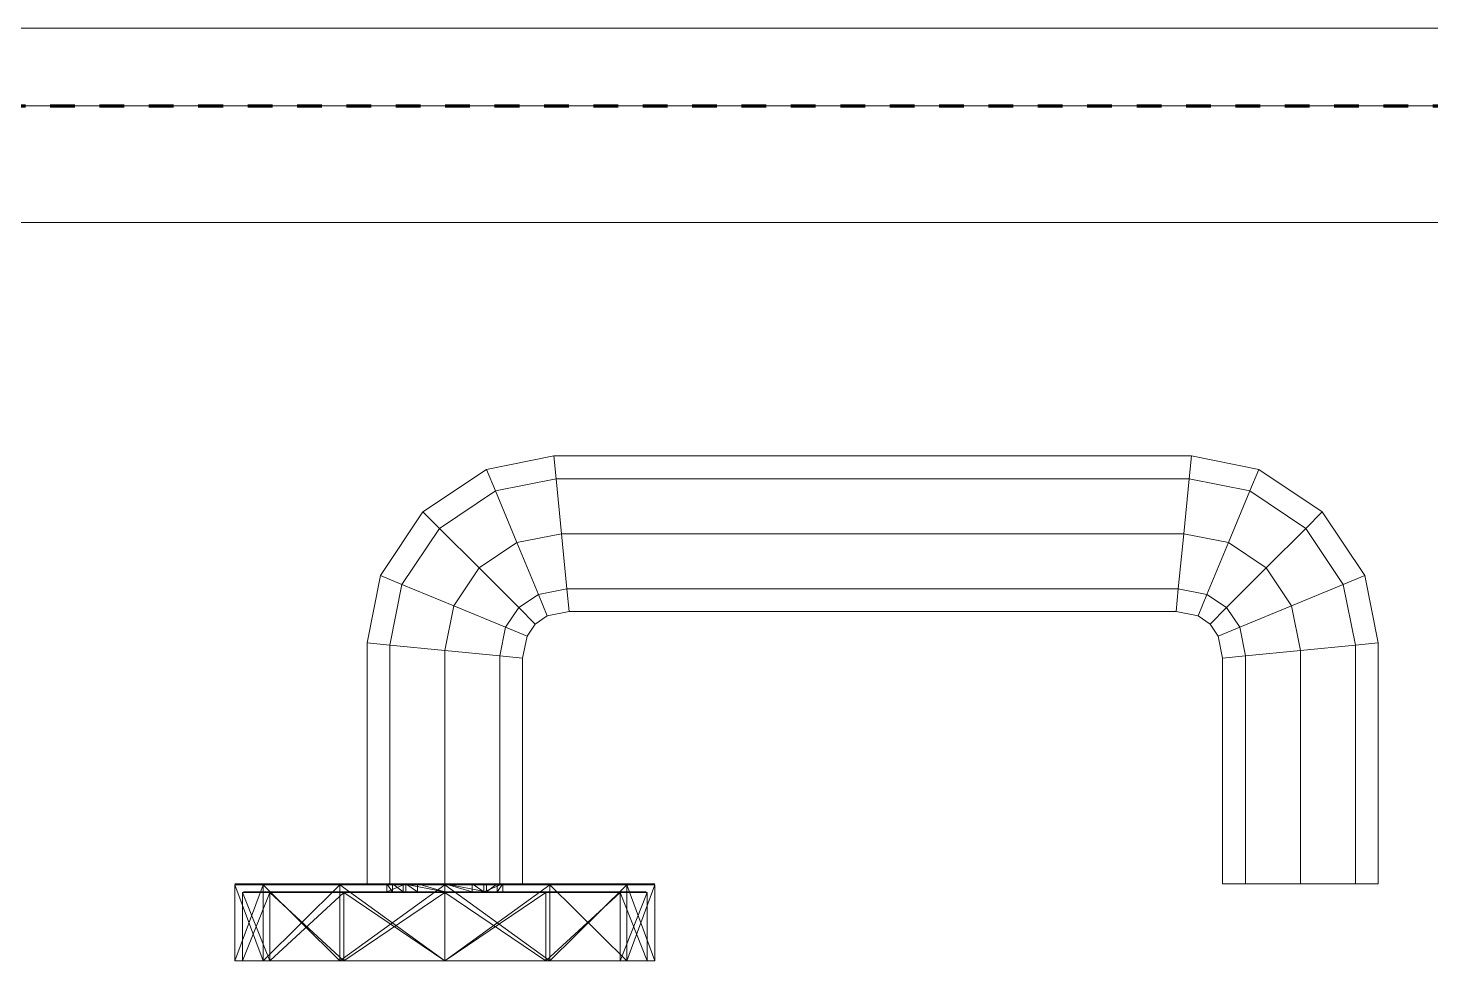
# Model space of a CAD drawing. Header units: millimetres. Extents: x -5300 to 98858, y -5196 to 93886.
# Drawn here: x 37508.4 to 37688.8, y 46375.1 to 46495 of the extents above; entities that cross this region are included whole.
import ezdxf

# ---------------------------------------------------------------- set-up
doc = ezdxf.new("R2010")
doc.units = ezdxf.units.MM
doc.linetypes.add('Штрих', pattern=[6.35, 3.175, -3.175])
doc.linetypes.add('Штрих_2_', pattern=[6.35, 3.175, -3.175])
for name, color, linetype, lineweight, true_color in [('_Разделитель помещений_', 4, 'Штрих', 70, 0x00ffff), ('Двери', 7, 'Continuous', 18, 0x7f7f7f), ('Стены', 7, 'Continuous', 18, 0x7f7f7f)]:
    doc.layers.add(name, color=color, linetype=linetype, lineweight=lineweight, true_color=true_color)

# ---------------------------------------------------------------- blocks, each defined once
blk = doc.blocks.new('СТВ_Перегородка_Кирпич 61120 - СТВ_Перегородка_Кирпич-242543-Подвал')
at = {"layer": 'Стены', "color": 254, "true_color": 0xd4d4d4}
for p, q in [((35750, 46485), (38750, 46485)), ((38750, 46485), (35750, 46485)), ((38735, 46485), (35765, 46485)), ((36800, 46485), (38500, 46485)), ((38500, 46485), (36800, 46485)), ((36800, 46485), (38500, 46485)), ((38500, 46485), (36800, 46485)), ((35750, 46470), (38750, 46470)), ((38750, 46470), (35750, 46470)), ((35750, 46470), (38750, 46470)), ((38750, 46470), (35750, 46470)), ((38750, 46470), (35750, 46470)), ((35765, 46470), (38735, 46470)), ((36800, 46470), (38500, 46470)), ((38500, 46470), (36800, 46470)), ((38500, 46470), (36800, 46470)), ((36800, 46470), (38500, 46470)), ((36800, 46470), (38500, 46470)), ((38500, 46470), (36800, 46470)), ((36800, 46470), (38500, 46470)), ((38500, 46470), (36800, 46470))]:
    blk.add_line(p, q, dxfattribs=at)
blk = doc.blocks.new('СТВ_Перегородка_Кирпич 61120 - СТВ_Перегородка_Кирпич 61120-242547-Подвал')
blk.add_blockref('СТВ_Перегородка_Кирпич 61120 - СТВ_Перегородка_Кирпич-242543-Подвал', (0, 0))
blk = doc.blocks.new('Дп-10 - Дп-10-242559-Подвал')
at = {"layer": 'Двери', "color": 254, "true_color": 0xd4d4d4}
for p, q in [((36800, 46495), (38500, 46495)), ((38500, 46495), (36800, 46495)), ((38400, 46495), (36900, 46495)), ((36900, 46495), (38400, 46495)), ((38500, 46485), (36800, 46485)), ((36800, 46485), (38500, 46485)), ((38500, 46485), (36800, 46485)), ((36800, 46485), (38500, 46485)), ((38400, 46485), (36900, 46485)), ((36900, 46485), (38400, 46485)), ((36900, 46485), (38400, 46485)), ((38400, 46485), (36900, 46485)), ((37567.36, 46438.28), (37576.02, 46440)), ((37576.02, 46440), (37567.36, 46438.28)), ((37576.02, 46440), (37576.3, 46437.07)), ((37576.3, 46437.07), (37576.02, 46440)), ((37576.02, 46440), (37657.98, 46440)), ((37576.3, 46437.07), (37576.02, 46440)), ((37657.98, 46440), (37576.02, 46440)), ((37576.02, 46440), (37576.3, 46437.07)), ((37657.98, 46440), (37657.7, 46437.07)), ((37657.7, 46437.07), (37657.98, 46440)), ((37657.7, 46437.07), (37657.98, 46440)), ((37657.98, 46440), (37657.7, 46437.07)), ((37657.98, 46440), (37666.64, 46438.28)), ((37666.64, 46438.28), (37657.98, 46440)), ((37559.18, 46432.82), (37567.36, 46438.28)), ((37567.36, 46438.28), (37559.18, 46432.82)), ((37567.36, 46438.28), (37568.5, 46435.52)), ((37568.5, 46435.52), (37567.36, 46438.28)), ((37568.5, 46435.52), (37567.36, 46438.28)), ((37567.36, 46438.28), (37568.5, 46435.52)), ((37666.64, 46438.28), (37665.5, 46435.52)), ((37665.5, 46435.52), (37666.64, 46438.28)), ((37665.5, 46435.52), (37666.64, 46438.28)), ((37666.64, 46438.28), (37665.5, 46435.52)), ((37666.64, 46438.28), (37674.82, 46432.82)), ((37674.82, 46432.82), (37666.64, 46438.28)), ((37568.5, 46435.52), (37561.3, 46430.7)), ((37561.3, 46430.7), (37568.5, 46435.52)), ((37561.3, 46430.7), (37568.5, 46435.52)), ((37568.5, 46435.52), (37561.3, 46430.7)), ((37576.3, 46437.07), (37568.5, 46435.52)), ((37568.5, 46435.52), (37576.3, 46437.07)), ((37568.5, 46435.52), (37576.3, 46437.07)), ((37576.3, 46437.07), (37568.5, 46435.52)), ((37568.5, 46435.52), (37571.26, 46428.86)), ((37571.26, 46428.86), (37568.5, 46435.52)), ((37571.26, 46428.86), (37568.5, 46435.52)), ((37568.5, 46435.52), (37571.26, 46428.86)), ((37657.7, 46437.07), (37576.3, 46437.07)), ((37576.3, 46437.07), (37577, 46430)), ((37577, 46430), (37576.3, 46437.07)), ((37576.3, 46437.07), (37657.7, 46437.07)), ((37576.3, 46437.07), (37657.7, 46437.07)), ((37577, 46430), (37576.3, 46437.07)), ((37657.7, 46437.07), (37576.3, 46437.07)), ((37576.3, 46437.07), (37577, 46430)), ((37657.7, 46437.07), (37657, 46430)), ((37657, 46430), (37657.7, 46437.07)), ((37657, 46430), (37657.7, 46437.07)), ((37657.7, 46437.07), (37657, 46430)), ((37665.5, 46435.52), (37657.7, 46437.07)), ((37657.7, 46437.07), (37665.5, 46435.52)), ((37657.7, 46437.07), (37665.5, 46435.52)), ((37665.5, 46435.52), (37657.7, 46437.07)), ((37665.5, 46435.52), (37662.74, 46428.86)), ((37662.74, 46428.86), (37665.5, 46435.52)), ((37662.74, 46428.86), (37665.5, 46435.52)), ((37665.5, 46435.52), (37662.74, 46428.86)), ((37672.7, 46430.7), (37665.5, 46435.52)), ((37665.5, 46435.52), (37672.7, 46430.7)), ((37665.5, 46435.52), (37672.7, 46430.7)), ((37672.7, 46430.7), (37665.5, 46435.52)), ((37553.72, 46424.64), (37559.18, 46432.82)), ((37559.18, 46432.82), (37553.72, 46424.64)), ((37559.18, 46432.82), (37561.3, 46430.7)), ((37561.3, 46430.7), (37559.18, 46432.82)), ((37561.3, 46430.7), (37559.18, 46432.82)), ((37559.18, 46432.82), (37561.3, 46430.7)), ((37674.82, 46432.82), (37672.7, 46430.7)), ((37672.7, 46430.7), (37674.82, 46432.82)), ((37672.7, 46430.7), (37674.82, 46432.82)), ((37674.82, 46432.82), (37672.7, 46430.7)), ((37674.82, 46432.82), (37680.28, 46424.64)), ((37680.28, 46424.64), (37674.82, 46432.82)), ((37561.3, 46430.7), (37556.48, 46423.5)), ((37556.48, 46423.5), (37561.3, 46430.7)), ((37556.48, 46423.5), (37561.3, 46430.7)), ((37561.3, 46430.7), (37556.48, 46423.5)), ((37561.3, 46430.7), (37566.39, 46425.61)), ((37566.39, 46425.61), (37561.3, 46430.7)), ((37566.39, 46425.61), (37561.3, 46430.7)), ((37561.3, 46430.7), (37566.39, 46425.61)), ((37577, 46430), (37571.26, 46428.86)), ((37571.26, 46428.86), (37577, 46430)), ((37571.26, 46428.86), (37577, 46430)), ((37577, 46430), (37571.26, 46428.86)), ((37657, 46430), (37577, 46430)), ((37577, 46430), (37577.7, 46422.93)), ((37577.7, 46422.93), (37577, 46430)), ((37577, 46430), (37657, 46430)), ((37577, 46430), (37657, 46430)), ((37577.7, 46422.93), (37577, 46430)), ((37657, 46430), (37577, 46430)), ((37577, 46430), (37577.7, 46422.93)), ((37657, 46430), (37656.3, 46422.93)), ((37656.3, 46422.93), (37657, 46430)), ((37656.3, 46422.93), (37657, 46430)), ((37657, 46430), (37656.3, 46422.93)), ((37662.74, 46428.86), (37657, 46430)), ((37657, 46430), (37662.74, 46428.86)), ((37657, 46430), (37662.74, 46428.86)), ((37662.74, 46428.86), (37657, 46430)), ((37672.7, 46430.7), (37667.61, 46425.61)), ((37667.61, 46425.61), (37672.7, 46430.7)), ((37667.61, 46425.61), (37672.7, 46430.7)), ((37672.7, 46430.7), (37667.61, 46425.61)), ((37677.52, 46423.5), (37672.7, 46430.7)), ((37672.7, 46430.7), (37677.52, 46423.5)), ((37672.7, 46430.7), (37677.52, 46423.5)), ((37677.52, 46423.5), (37672.7, 46430.7)), ((37571.26, 46428.86), (37566.39, 46425.61)), ((37566.39, 46425.61), (37571.26, 46428.86)), ((37566.39, 46425.61), (37571.26, 46428.86)), ((37571.26, 46428.86), (37566.39, 46425.61)), ((37571.26, 46428.86), (37574.02, 46422.2)), ((37574.02, 46422.2), (37571.26, 46428.86)), ((37574.02, 46422.2), (37571.26, 46428.86)), ((37571.26, 46428.86), (37574.02, 46422.2)), ((37662.74, 46428.86), (37659.98, 46422.2)), ((37659.98, 46422.2), (37662.74, 46428.86)), ((37659.98, 46422.2), (37662.74, 46428.86)), ((37662.74, 46428.86), (37659.98, 46422.2)), ((37667.61, 46425.61), (37662.74, 46428.86)), ((37662.74, 46428.86), (37667.61, 46425.61)), ((37662.74, 46428.86), (37667.61, 46425.61)), ((37667.61, 46425.61), (37662.74, 46428.86)), ((37552, 46415.98), (37553.72, 46424.64)), ((37553.72, 46424.64), (37552, 46415.98)), ((37553.72, 46424.64), (37556.48, 46423.5)), ((37556.48, 46423.5), (37553.72, 46424.64)), ((37556.48, 46423.5), (37553.72, 46424.64)), ((37553.72, 46424.64), (37556.48, 46423.5)), ((37566.39, 46425.61), (37563.14, 46420.74)), ((37563.14, 46420.74), (37566.39, 46425.61)), ((37563.14, 46420.74), (37566.39, 46425.61)), ((37566.39, 46425.61), (37563.14, 46420.74)), ((37566.39, 46425.61), (37571.49, 46420.51)), ((37571.49, 46420.51), (37566.39, 46425.61)), ((37571.49, 46420.51), (37566.39, 46425.61)), ((37566.39, 46425.61), (37571.49, 46420.51)), ((37667.61, 46425.61), (37662.51, 46420.51)), ((37662.51, 46420.51), (37667.61, 46425.61)), ((37662.51, 46420.51), (37667.61, 46425.61)), ((37667.61, 46425.61), (37662.51, 46420.51)), ((37670.86, 46420.74), (37667.61, 46425.61)), ((37667.61, 46425.61), (37670.86, 46420.74)), ((37667.61, 46425.61), (37670.86, 46420.74)), ((37670.86, 46420.74), (37667.61, 46425.61)), ((37680.28, 46424.64), (37677.52, 46423.5)), ((37677.52, 46423.5), (37680.28, 46424.64)), ((37677.52, 46423.5), (37680.28, 46424.64)), ((37680.28, 46424.64), (37677.52, 46423.5)), ((37680.28, 46424.64), (37682, 46415.98)), ((37682, 46415.98), (37680.28, 46424.64)), ((37556.48, 46423.5), (37554.93, 46415.7)), ((37554.93, 46415.7), (37556.48, 46423.5)), ((37554.93, 46415.7), (37556.48, 46423.5)), ((37556.48, 46423.5), (37554.93, 46415.7)), ((37556.48, 46423.5), (37563.14, 46420.74)), ((37563.14, 46420.74), (37556.48, 46423.5)), ((37563.14, 46420.74), (37556.48, 46423.5)), ((37556.48, 46423.5), (37563.14, 46420.74)), ((37577.7, 46422.93), (37574.02, 46422.2)), ((37574.02, 46422.2), (37577.7, 46422.93)), ((37574.02, 46422.2), (37577.7, 46422.93)), ((37577.7, 46422.93), (37574.02, 46422.2)), ((37656.3, 46422.93), (37577.7, 46422.93)), ((37577.7, 46422.93), (37577.98, 46420)), ((37577.98, 46420), (37577.7, 46422.93)), ((37577.7, 46422.93), (37656.3, 46422.93)), ((37577.7, 46422.93), (37656.3, 46422.93)), ((37577.98, 46420), (37577.7, 46422.93)), ((37656.3, 46422.93), (37577.7, 46422.93)), ((37577.7, 46422.93), (37577.98, 46420)), ((37656.3, 46422.93), (37656.02, 46420)), ((37656.02, 46420), (37656.3, 46422.93)), ((37656.02, 46420), (37656.3, 46422.93)), ((37656.3, 46422.93), (37656.02, 46420)), ((37659.98, 46422.2), (37656.3, 46422.93)), ((37656.3, 46422.93), (37659.98, 46422.2)), ((37656.3, 46422.93), (37659.98, 46422.2)), ((37659.98, 46422.2), (37656.3, 46422.93)), ((37677.52, 46423.5), (37670.86, 46420.74)), ((37670.86, 46420.74), (37677.52, 46423.5)), ((37670.86, 46420.74), (37677.52, 46423.5)), ((37677.52, 46423.5), (37670.86, 46420.74)), ((37679.07, 46415.7), (37677.52, 46423.5)), ((37677.52, 46423.5), (37679.07, 46415.7)), ((37677.52, 46423.5), (37679.07, 46415.7)), ((37679.07, 46415.7), (37677.52, 46423.5)), ((37574.02, 46422.2), (37571.49, 46420.51)), ((37571.49, 46420.51), (37574.02, 46422.2)), ((37571.49, 46420.51), (37574.02, 46422.2)), ((37574.02, 46422.2), (37571.49, 46420.51)), ((37574.02, 46422.2), (37575.16, 46419.44)), ((37575.16, 46419.44), (37574.02, 46422.2)), ((37575.16, 46419.44), (37574.02, 46422.2)), ((37574.02, 46422.2), (37575.16, 46419.44)), ((37659.98, 46422.2), (37658.84, 46419.44)), ((37658.84, 46419.44), (37659.98, 46422.2)), ((37658.84, 46419.44), (37659.98, 46422.2)), ((37659.98, 46422.2), (37658.84, 46419.44)), ((37662.51, 46420.51), (37659.98, 46422.2)), ((37659.98, 46422.2), (37662.51, 46420.51)), ((37659.98, 46422.2), (37662.51, 46420.51)), ((37662.51, 46420.51), (37659.98, 46422.2)), ((37563.14, 46420.74), (37562, 46415)), ((37562, 46415), (37563.14, 46420.74)), ((37562, 46415), (37563.14, 46420.74)), ((37563.14, 46420.74), (37562, 46415)), ((37563.14, 46420.74), (37569.8, 46417.98)), ((37569.8, 46417.98), (37563.14, 46420.74)), ((37569.8, 46417.98), (37563.14, 46420.74)), ((37563.14, 46420.74), (37569.8, 46417.98)), ((37571.49, 46420.51), (37569.8, 46417.98)), ((37569.8, 46417.98), (37571.49, 46420.51)), ((37569.8, 46417.98), (37571.49, 46420.51)), ((37571.49, 46420.51), (37569.8, 46417.98)), ((37571.49, 46420.51), (37573.6, 46418.4)), ((37573.6, 46418.4), (37571.49, 46420.51)), ((37573.6, 46418.4), (37571.49, 46420.51)), ((37571.49, 46420.51), (37573.6, 46418.4)), ((37575.16, 46419.44), (37573.6, 46418.4)), ((37573.6, 46418.4), (37575.16, 46419.44)), ((37577.98, 46420), (37575.16, 46419.44)), ((37575.16, 46419.44), (37577.98, 46420)), ((37656.02, 46420), (37577.98, 46420)), ((37577.98, 46420), (37656.02, 46420)), ((37658.84, 46419.44), (37656.02, 46420)), ((37656.02, 46420), (37658.84, 46419.44)), ((37660.4, 46418.4), (37658.84, 46419.44)), ((37658.84, 46419.44), (37660.4, 46418.4)), ((37662.51, 46420.51), (37660.4, 46418.4)), ((37660.4, 46418.4), (37662.51, 46420.51)), ((37660.4, 46418.4), (37662.51, 46420.51)), ((37662.51, 46420.51), (37660.4, 46418.4)), ((37664.2, 46417.98), (37662.51, 46420.51)), ((37662.51, 46420.51), (37664.2, 46417.98)), ((37662.51, 46420.51), (37664.2, 46417.98)), ((37664.2, 46417.98), (37662.51, 46420.51)), ((37670.86, 46420.74), (37664.2, 46417.98)), ((37664.2, 46417.98), (37670.86, 46420.74)), ((37664.2, 46417.98), (37670.86, 46420.74)), ((37670.86, 46420.74), (37664.2, 46417.98)), ((37672, 46415), (37670.86, 46420.74)), ((37670.86, 46420.74), (37672, 46415)), ((37670.86, 46420.74), (37672, 46415)), ((37672, 46415), (37670.86, 46420.74)), ((37569.8, 46417.98), (37569.07, 46414.3)), ((37569.07, 46414.3), (37569.8, 46417.98)), ((37569.07, 46414.3), (37569.8, 46417.98)), ((37569.8, 46417.98), (37569.07, 46414.3)), ((37569.8, 46417.98), (37572.56, 46416.84)), ((37572.56, 46416.84), (37569.8, 46417.98)), ((37572.56, 46416.84), (37569.8, 46417.98)), ((37569.8, 46417.98), (37572.56, 46416.84)), ((37573.6, 46418.4), (37572.56, 46416.84)), ((37572.56, 46416.84), (37573.6, 46418.4)), ((37661.44, 46416.84), (37660.4, 46418.4)), ((37660.4, 46418.4), (37661.44, 46416.84)), ((37664.2, 46417.98), (37661.44, 46416.84)), ((37661.44, 46416.84), (37664.2, 46417.98)), ((37661.44, 46416.84), (37664.2, 46417.98)), ((37664.2, 46417.98), (37661.44, 46416.84)), ((37664.93, 46414.3), (37664.2, 46417.98)), ((37664.2, 46417.98), (37664.93, 46414.3)), ((37664.2, 46417.98), (37664.93, 46414.3)), ((37664.93, 46414.3), (37664.2, 46417.98)), ((37552, 46385), (37552, 46415.98)), ((37552, 46415.98), (37554.93, 46415.7)), ((37554.93, 46415.7), (37552, 46415.98)), ((37552, 46415.98), (37552, 46385)), ((37554.93, 46415.7), (37552, 46415.98)), ((37552, 46415.98), (37554.93, 46415.7)), ((37554.93, 46415.7), (37554.93, 46385)), ((37554.93, 46385), (37554.93, 46415.7)), ((37554.93, 46385), (37554.93, 46415.7)), ((37554.93, 46415.7), (37562, 46415)), ((37562, 46415), (37554.93, 46415.7)), ((37554.93, 46415.7), (37554.93, 46385)), ((37562, 46415), (37554.93, 46415.7)), ((37554.93, 46415.7), (37562, 46415)), ((37572.56, 46416.84), (37572, 46414.02)), ((37572, 46414.02), (37572.56, 46416.84)), ((37662, 46414.02), (37661.44, 46416.84)), ((37661.44, 46416.84), (37662, 46414.02)), ((37679.07, 46415.7), (37672, 46415)), ((37672, 46415), (37679.07, 46415.7)), ((37672, 46415), (37679.07, 46415.7)), ((37679.07, 46415.7), (37672, 46415)), ((37682, 46415.98), (37679.07, 46415.7)), ((37679.07, 46415.7), (37682, 46415.98)), ((37679.07, 46415.7), (37682, 46415.98)), ((37682, 46415.98), (37679.07, 46415.7)), ((37679.07, 46385), (37679.07, 46415.7)), ((37679.07, 46415.7), (37679.07, 46385)), ((37679.07, 46415.7), (37679.07, 46385)), ((37679.07, 46385), (37679.07, 46415.7)), ((37682, 46415.98), (37682, 46385)), ((37682, 46385), (37682, 46415.98)), ((37562, 46415), (37562, 46385)), ((37562, 46385), (37562, 46415)), ((37562, 46385), (37562, 46415)), ((37562, 46415), (37569.07, 46414.3)), ((37569.07, 46414.3), (37562, 46415)), ((37562, 46415), (37562, 46385)), ((37569.07, 46414.3), (37562, 46415)), ((37562, 46415), (37569.07, 46414.3)), ((37569.07, 46414.3), (37569.07, 46385)), ((37569.07, 46385), (37569.07, 46414.3)), ((37569.07, 46385), (37569.07, 46414.3)), ((37569.07, 46414.3), (37572, 46414.02)), ((37572, 46414.02), (37569.07, 46414.3)), ((37569.07, 46414.3), (37569.07, 46385)), ((37572, 46414.02), (37569.07, 46414.3)), ((37569.07, 46414.3), (37572, 46414.02)), ((37572, 46414.02), (37572, 46385)), ((37572, 46385), (37572, 46414.02)), ((37664.93, 46414.3), (37662, 46414.02)), ((37662, 46414.02), (37664.93, 46414.3)), ((37664.93, 46414.3), (37662, 46414.02)), ((37662, 46414.02), (37664.93, 46414.3)), ((37662, 46414.02), (37662, 46385)), ((37662, 46385), (37662, 46414.02)), ((37672, 46415), (37664.93, 46414.3)), ((37664.93, 46414.3), (37672, 46415)), ((37672, 46415), (37664.93, 46414.3)), ((37664.93, 46414.3), (37672, 46415)), ((37664.93, 46414.3), (37664.93, 46385)), ((37664.93, 46385), (37664.93, 46414.3)), ((37664.93, 46414.3), (37664.93, 46385)), ((37664.93, 46385), (37664.93, 46414.3)), ((37672, 46385), (37672, 46415)), ((37672, 46415), (37672, 46385)), ((37672, 46385), (37672, 46415)), ((37672, 46415), (37672, 46385)), ((37538.62, 46385), (37535, 46385)), ((37535, 46385), (37538.62, 46385)), ((37535, 46385), (37548.5, 46385)), ((37538.62, 46384.9), (37535, 46384.9)), ((37535, 46384.9), (37538.62, 46384.9)), ((37535, 46384.9), (37535, 46375.1)), ((37538.62, 46384.9), (37535, 46375.1)), ((37535, 46384.9), (37538.62, 46375.1)), ((37538.62, 46384.9), (37535, 46384.9)), ((37535, 46384.9), (37538.62, 46384.9)), ((37535, 46384.9), (37535, 46375.1)), ((37538.62, 46384.9), (37535, 46375.1)), ((37535, 46384.9), (37538.62, 46375.1)), ((37538.7, 46385), (37535.1, 46385)), ((37535.1, 46385), (37538.7, 46385)), ((37557, 46385), (37535.1, 46385)), ((37557, 46385), (37535.1, 46385)), ((37557, 46385), (37535.1, 46385)), ((37548.5, 46385), (37538.62, 46385)), ((37538.62, 46385), (37548.5, 46385)), ((37538.62, 46385), (37548.5, 46385)), ((37548.5, 46384.9), (37538.62, 46384.9)), ((37548.5, 46384.9), (37538.62, 46384.9)), ((37548.5, 46384.9), (37538.62, 46375.1)), ((37538.62, 46384.9), (37538.62, 46375.1)), ((37548.5, 46375.1), (37538.62, 46384.9)), ((37538.62, 46375.1), (37538.62, 46384.9)), ((37548.5, 46384.9), (37538.62, 46384.9)), ((37548.5, 46384.9), (37538.62, 46384.9)), ((37548.5, 46375.1), (37538.62, 46384.9)), ((37538.62, 46384.9), (37538.62, 46375.1)), ((37548.5, 46375.1), (37538.62, 46384.9)), ((37538.62, 46375.1), (37538.62, 46384.9)), ((37548.55, 46385), (37538.7, 46385)), ((37548.55, 46385), (37538.7, 46385)), ((37555.28, 46385), (37538.7, 46385)), ((37554.53, 46385), (37538.7, 46385)), ((37557, 46385), (37538.7, 46385)), ((37557, 46385), (37538.7, 46385)), ((37557, 46385), (37538.7, 46385)), ((37562, 46385), (37548.5, 46385)), ((37562, 46385), (37548.5, 46385)), ((37575.5, 46385), (37548.5, 46385)), ((37575.5, 46385), (37548.5, 46385)), ((37575.5, 46385), (37548.5, 46385)), ((37548.5, 46385), (37548.5, 46385)), ((37562, 46384.9), (37548.5, 46384.9)), ((37562, 46384.9), (37548.5, 46384.9)), ((37562, 46384.9), (37548.5, 46375.1)), ((37548.5, 46384.9), (37548.5, 46375.1)), ((37562, 46375.1), (37548.5, 46384.9)), ((37548.5, 46375.1), (37548.5, 46384.9)), ((37548.5, 46384.9), (37562, 46384.9)), ((37562, 46384.9), (37548.5, 46384.9)), ((37548.5, 46384.9), (37548.5, 46375.1)), ((37548.5, 46384.9), (37562, 46375.1)), ((37562, 46375.1), (37548.5, 46384.9)), ((37548.5, 46375.1), (37548.5, 46384.9)), ((37562, 46385), (37548.55, 46385)), ((37562, 46385), (37548.55, 46385)), ((37556.62, 46385), (37548.55, 46385)), ((37555.28, 46385), (37548.55, 46385)), ((37548.55, 46385), (37557, 46385)), ((37548.55, 46385), (37557, 46385)), ((37548.55, 46385), (37558.47, 46385)), ((37554.93, 46385), (37552, 46385)), ((37552, 46385), (37554.93, 46385)), ((37555.28, 46385), (37554.53, 46385)), ((37554.53, 46384), (37554.53, 46385)), ((37554.53, 46385), (37557, 46385)), ((37555.28, 46384), (37554.53, 46385)), ((37554.53, 46384), (37557, 46385)), ((37554.53, 46385), (37557, 46385)), ((37562, 46385), (37554.93, 46385)), ((37554.93, 46385), (37562, 46385)), ((37556.62, 46385), (37555.28, 46385)), ((37555.28, 46385), (37556.62, 46384)), ((37555.28, 46385), (37555.28, 46384)), ((37562, 46385), (37556.62, 46385)), ((37562, 46385), (37556.62, 46385)), ((37562, 46384), (37556.62, 46385)), ((37556.62, 46385), (37556.62, 46384)), ((37557, 46385), (37557, 46384)), ((37557, 46385), (37558.47, 46385)), ((37557, 46385), (37557, 46384)), ((37557, 46385), (37557, 46385)), ((37557, 46385), (37557, 46384)), ((37557, 46385), (37557, 46384)), ((37557, 46385), (37557, 46385)), ((37557, 46385), (37557, 46385)), ((37557, 46385), (37557, 46384)), ((37557, 46385), (37557, 46384)), ((37557, 46385), (37557, 46384)), ((37557, 46385), (37557, 46385)), ((37557, 46385), (37558.47, 46384)), ((37557, 46384), (37557, 46385)), ((37557, 46384), (37557, 46385)), ((37557, 46384), (37557, 46385)), ((37557, 46384), (37557, 46385)), ((37557, 46385), (37557, 46385)), ((37562, 46385), (37558.47, 46385)), ((37562, 46385), (37558.47, 46385)), ((37562, 46384), (37558.47, 46385)), ((37558.47, 46385), (37558.47, 46384)), ((37575.45, 46385), (37562, 46385)), ((37575.45, 46385), (37562, 46385)), ((37567.37, 46385), (37562, 46385)), ((37562, 46385), (37565.53, 46385)), ((37567.37, 46384), (37562, 46385)), ((37567.37, 46385), (37562, 46385)), ((37562, 46385), (37562, 46385)), ((37562, 46385), (37562, 46384)), ((37562, 46385), (37562, 46385)), ((37562, 46385), (37565.53, 46385)), ((37562, 46385), (37565.53, 46384)), ((37562, 46385), (37562, 46384)), ((37562, 46385), (37575.5, 46385)), ((37575.5, 46385), (37562, 46385)), ((37569.07, 46385), (37562, 46385)), ((37562, 46385), (37569.07, 46385)), ((37575.5, 46384.9), (37562, 46384.9)), ((37575.5, 46384.9), (37562, 46384.9)), ((37575.5, 46384.9), (37562, 46375.1)), ((37562, 46384.9), (37562, 46375.1)), ((37575.5, 46375.1), (37562, 46384.9)), ((37562, 46375.1), (37562, 46384.9)), ((37562, 46384.9), (37575.5, 46384.9)), ((37575.5, 46384.9), (37562, 46384.9)), ((37562, 46375.1), (37562, 46384.9)), ((37562, 46375.1), (37575.5, 46384.9)), ((37575.5, 46375.1), (37562, 46384.9)), ((37562, 46375.1), (37562, 46384.9)), ((37567, 46385), (37565.53, 46385)), ((37567, 46384), (37565.53, 46385)), ((37575.45, 46385), (37565.53, 46385)), ((37565.53, 46385), (37565.53, 46384)), ((37569.47, 46385), (37567, 46385)), ((37567, 46385), (37567, 46384)), ((37567, 46385), (37567, 46384)), ((37569.47, 46385), (37567, 46385)), ((37569.47, 46385), (37567, 46384)), ((37585.3, 46385), (37567, 46385)), ((37567, 46385), (37567, 46385)), ((37567, 46385), (37567, 46385)), ((37567, 46385), (37588.9, 46385)), ((37567, 46385), (37567, 46384)), ((37567, 46385), (37567, 46384)), ((37567, 46385), (37567, 46384)), ((37567, 46385), (37588.9, 46385)), ((37567, 46385), (37567, 46385)), ((37567, 46385), (37567, 46384)), ((37567, 46385), (37567, 46384)), ((37588.9, 46385), (37567, 46385)), ((37567, 46385), (37567, 46385)), ((37567, 46385), (37567, 46384)), ((37567, 46385), (37567, 46384)), ((37567, 46385), (37585.3, 46385)), ((37567, 46385), (37567, 46385)), ((37567, 46385), (37567, 46384)), ((37567, 46385), (37585.3, 46385)), ((37567, 46385), (37575.45, 46385)), ((37567, 46385), (37567, 46384)), ((37567, 46385), (37575.45, 46385)), ((37568.72, 46385), (37567.37, 46385)), ((37568.72, 46385), (37567.37, 46384)), ((37575.45, 46385), (37567.37, 46385)), ((37567.37, 46384), (37567.37, 46385)), ((37569.47, 46385), (37568.72, 46385)), ((37569.47, 46385), (37568.72, 46384)), ((37568.72, 46385), (37575.45, 46385)), ((37568.72, 46385), (37585.3, 46385)), ((37568.72, 46385), (37568.72, 46384)), ((37572, 46385), (37569.07, 46385)), ((37569.07, 46385), (37572, 46385)), ((37569.47, 46385), (37569.47, 46384)), ((37569.47, 46385), (37585.3, 46385)), ((37575.45, 46385), (37585.3, 46385)), ((37585.3, 46385), (37575.45, 46385)), ((37575.5, 46385), (37585.38, 46385)), ((37585.38, 46385), (37575.5, 46385)), ((37575.5, 46385), (37589, 46385)), ((37575.5, 46385), (37585.38, 46385)), ((37575.5, 46385), (37575.5, 46385)), ((37585.38, 46384.9), (37575.5, 46384.9)), ((37585.38, 46384.9), (37575.5, 46384.9)), ((37585.38, 46384.9), (37575.5, 46375.1)), ((37575.5, 46384.9), (37575.5, 46375.1)), ((37585.38, 46375.1), (37575.5, 46384.9)), ((37575.5, 46375.1), (37575.5, 46384.9)), ((37575.5, 46384.9), (37585.38, 46384.9)), ((37585.38, 46384.9), (37575.5, 46384.9)), ((37575.5, 46375.1), (37575.5, 46384.9)), ((37575.5, 46375.1), (37585.38, 46384.9)), ((37585.38, 46375.1), (37575.5, 46384.9)), ((37575.5, 46375.1), (37575.5, 46384.9)), ((37585.3, 46385), (37588.9, 46385)), ((37588.9, 46385), (37585.3, 46385)), ((37585.38, 46385), (37589, 46385)), ((37589, 46385), (37585.38, 46385)), ((37585.38, 46384.9), (37589, 46384.9)), ((37589, 46384.9), (37585.38, 46384.9)), ((37585.38, 46375.1), (37585.38, 46384.9)), ((37585.38, 46375.1), (37589, 46384.9)), ((37589, 46375.1), (37585.38, 46384.9)), ((37585.38, 46375.1), (37585.38, 46384.9)), ((37585.38, 46384.9), (37589, 46384.9)), ((37589, 46384.9), (37585.38, 46384.9)), ((37585.38, 46375.1), (37585.38, 46384.9)), ((37585.38, 46375.1), (37589, 46384.9)), ((37589, 46375.1), (37585.38, 46384.9)), ((37585.38, 46375.1), (37585.38, 46384.9)), ((37589, 46375.1), (37589, 46384.9)), ((37589, 46375.1), (37589, 46384.9)), ((37664.93, 46385), (37662, 46385)), ((37662, 46385), (37664.93, 46385)), ((37662, 46385), (37664.93, 46385)), ((37664.93, 46385), (37662, 46385)), ((37672, 46385), (37664.93, 46385)), ((37664.93, 46385), (37672, 46385)), ((37664.93, 46385), (37672, 46385)), ((37672, 46385), (37664.93, 46385)), ((37679.07, 46385), (37672, 46385)), ((37672, 46385), (37679.07, 46385)), ((37679.07, 46385), (37672, 46385)), ((37672, 46385), (37679.07, 46385)), ((37682, 46385), (37679.07, 46385)), ((37679.07, 46385), (37682, 46385)), ((37682, 46385), (37679.07, 46385)), ((37679.07, 46385), (37682, 46385)), ((37539.48, 46383.9), (37536, 46383.9)), ((37539.48, 46383.9), (37536, 46383.9)), ((37536, 46375.1), (37536, 46383.9)), ((37539.48, 46383.9), (37536, 46375.1)), ((37539.48, 46375.1), (37536, 46383.9)), ((37539.57, 46384), (37536.1, 46384)), ((37539.57, 46384), (37536.1, 46384)), ((37557, 46384), (37536.1, 46384)), ((37557, 46384), (37536.1, 46384)), ((37557, 46384), (37536.1, 46384)), ((37549, 46383.9), (37539.48, 46383.9)), ((37549, 46383.9), (37539.48, 46383.9)), ((37549, 46375.1), (37539.48, 46383.9)), ((37549, 46383.9), (37539.48, 46375.1)), ((37539.48, 46375.1), (37539.48, 46383.9)), ((37539.48, 46383.9), (37539.48, 46375.1)), ((37549.05, 46384), (37539.57, 46384)), ((37549.05, 46384), (37539.57, 46384)), ((37555.28, 46384), (37539.57, 46384)), ((37554.53, 46384), (37539.57, 46384)), ((37557, 46384), (37539.57, 46384)), ((37539.57, 46384), (37557, 46384)), ((37557, 46384), (37539.57, 46384)), ((37562, 46383.9), (37549, 46383.9)), ((37562, 46383.9), (37549, 46383.9)), ((37562, 46375.1), (37549, 46383.9)), ((37562, 46383.9), (37549, 46375.1)), ((37549, 46375.1), (37549, 46383.9)), ((37549, 46383.9), (37549, 46375.1)), ((37562, 46384), (37549.05, 46384)), ((37562, 46384), (37549.05, 46384)), ((37556.62, 46384), (37549.05, 46384)), ((37549.05, 46384), (37555.28, 46384)), ((37549.05, 46384), (37558.47, 46384)), ((37549.05, 46384), (37557, 46384)), ((37549.05, 46384), (37557, 46384)), ((37555.28, 46384), (37554.53, 46384)), ((37554.53, 46384), (37557, 46384)), ((37554.53, 46384), (37557, 46384)), ((37556.62, 46384), (37555.28, 46384)), ((37562, 46384), (37556.62, 46384)), ((37562, 46384), (37556.62, 46384)), ((37558.47, 46384), (37557, 46384)), ((37557, 46384), (37557, 46384)), ((37557, 46384), (37557, 46384)), ((37557, 46384), (37557, 46384)), ((37557, 46384), (37557, 46384)), ((37557, 46384), (37557, 46384)), ((37562, 46384), (37558.47, 46384)), ((37562, 46384), (37558.47, 46384)), ((37574.95, 46384), (37562, 46384)), ((37562, 46384), (37574.95, 46384)), ((37567.37, 46384), (37562, 46384)), ((37565.53, 46384), (37562, 46384)), ((37567.37, 46384), (37562, 46384)), ((37562, 46384), (37562, 46384)), ((37565.53, 46384), (37562, 46384)), ((37562, 46384), (37562, 46384)), ((37575, 46383.9), (37562, 46383.9)), ((37562, 46383.9), (37575, 46383.9)), ((37575, 46375.1), (37562, 46383.9)), ((37562, 46375.1), (37562, 46383.9)), ((37562, 46383.9), (37562, 46375.1)), ((37562, 46375.1), (37575, 46383.9)), ((37567, 46384), (37565.53, 46384)), ((37565.53, 46384), (37574.95, 46384)), ((37569.47, 46384), (37567, 46384)), ((37569.47, 46384), (37567, 46384)), ((37567, 46384), (37567, 46384)), ((37567, 46384), (37574.95, 46384)), ((37567, 46384), (37567, 46384)), ((37567, 46384), (37574.95, 46384)), ((37567, 46384), (37584.43, 46384)), ((37567, 46384), (37567, 46384)), ((37567, 46384), (37584.43, 46384)), ((37567, 46384), (37587.9, 46384)), ((37567, 46384), (37567, 46384)), ((37567, 46384), (37587.9, 46384)), ((37567, 46384), (37567, 46384)), ((37567, 46384), (37584.43, 46384)), ((37567, 46384), (37587.9, 46384)), ((37568.72, 46384), (37567.37, 46384)), ((37567.37, 46384), (37574.95, 46384)), ((37569.47, 46384), (37568.72, 46384)), ((37568.72, 46384), (37584.43, 46384)), ((37568.72, 46384), (37574.95, 46384)), ((37569.47, 46384), (37584.43, 46384)), ((37584.43, 46384), (37574.95, 46384)), ((37574.95, 46384), (37584.43, 46384)), ((37584.52, 46383.9), (37575, 46383.9)), ((37575, 46383.9), (37584.52, 46383.9)), ((37584.52, 46383.9), (37575, 46375.1)), ((37575, 46375.1), (37575, 46383.9)), ((37575, 46375.1), (37575, 46383.9)), ((37575, 46375.1), (37584.52, 46383.9)), ((37584.43, 46384), (37587.9, 46384)), ((37584.43, 46384), (37587.9, 46384)), ((37584.52, 46383.9), (37588, 46383.9)), ((37584.52, 46383.9), (37588, 46383.9)), ((37584.52, 46383.9), (37584.52, 46375.1)), ((37584.52, 46383.9), (37588, 46375.1)), ((37584.52, 46375.1), (37584.52, 46383.9)), ((37584.52, 46375.1), (37588, 46383.9)), ((37588, 46375.1), (37588, 46383.9)), ((37538.62, 46375.1), (37535, 46375.1)), ((37535, 46375.1), (37538.62, 46375.1)), ((37538.62, 46375.1), (37535, 46375.1)), ((37535, 46375.1), (37538.62, 46375.1)), ((37539.48, 46375.1), (37536, 46375.1)), ((37539.48, 46375.1), (37536, 46375.1)), ((37548.5, 46375.1), (37538.62, 46375.1)), ((37548.5, 46375.1), (37538.62, 46375.1)), ((37548.5, 46375.1), (37538.62, 46375.1)), ((37548.5, 46375.1), (37538.62, 46375.1)), ((37549, 46375.1), (37539.48, 46375.1)), ((37549, 46375.1), (37539.48, 46375.1)), ((37562, 46375.1), (37548.5, 46375.1)), ((37562, 46375.1), (37548.5, 46375.1)), ((37548.5, 46375.1), (37562, 46375.1)), ((37562, 46375.1), (37548.5, 46375.1)), ((37562, 46375.1), (37549, 46375.1)), ((37562, 46375.1), (37549, 46375.1)), ((37575.5, 46375.1), (37562, 46375.1)), ((37575, 46375.1), (37562, 46375.1)), ((37575.5, 46375.1), (37562, 46375.1)), ((37562, 46375.1), (37575, 46375.1)), ((37562, 46375.1), (37575.5, 46375.1)), ((37575.5, 46375.1), (37562, 46375.1)), ((37584.52, 46375.1), (37575, 46375.1)), ((37575, 46375.1), (37584.52, 46375.1)), ((37585.38, 46375.1), (37575.5, 46375.1)), ((37585.38, 46375.1), (37575.5, 46375.1)), ((37575.5, 46375.1), (37585.38, 46375.1)), ((37585.38, 46375.1), (37575.5, 46375.1)), ((37584.52, 46375.1), (37588, 46375.1)), ((37584.52, 46375.1), (37588, 46375.1)), ((37585.38, 46375.1), (37589, 46375.1)), ((37589, 46375.1), (37585.38, 46375.1)), ((37585.38, 46375.1), (37589, 46375.1)), ((37589, 46375.1), (37585.38, 46375.1))]:
    blk.add_line(p, q, dxfattribs=at)
blk = doc.blocks.new('Дп-10 - Дп-10-242563-Подвал')
blk.add_blockref('Дп-10 - Дп-10-242559-Подвал', (0, 0))

msp = doc.modelspace()

# ---------------------------------------------------------------- linework, layer by layer
at = {"layer": '_Разделитель помещений_', "color": 131, "linetype": 'Штрих_2_', "true_color": 0xaaffff}
msp.add_line((35765, 46485), (38735, 46485), dxfattribs=at)

# ---------------------------------------------------------------- block references
at = {"layer": 'Двери', "color": 254, "true_color": 0xd4d4d4}
msp.add_blockref('Дп-10 - Дп-10-242563-Подвал', (0, 0), dxfattribs=at)
at = {"layer": 'Стены', "color": 254, "true_color": 0xd4d4d4}
msp.add_blockref('СТВ_Перегородка_Кирпич 61120 - СТВ_Перегородка_Кирпич 61120-242547-Подвал', (0, 0), dxfattribs=at)

doc.saveas('drawing.dxf')
